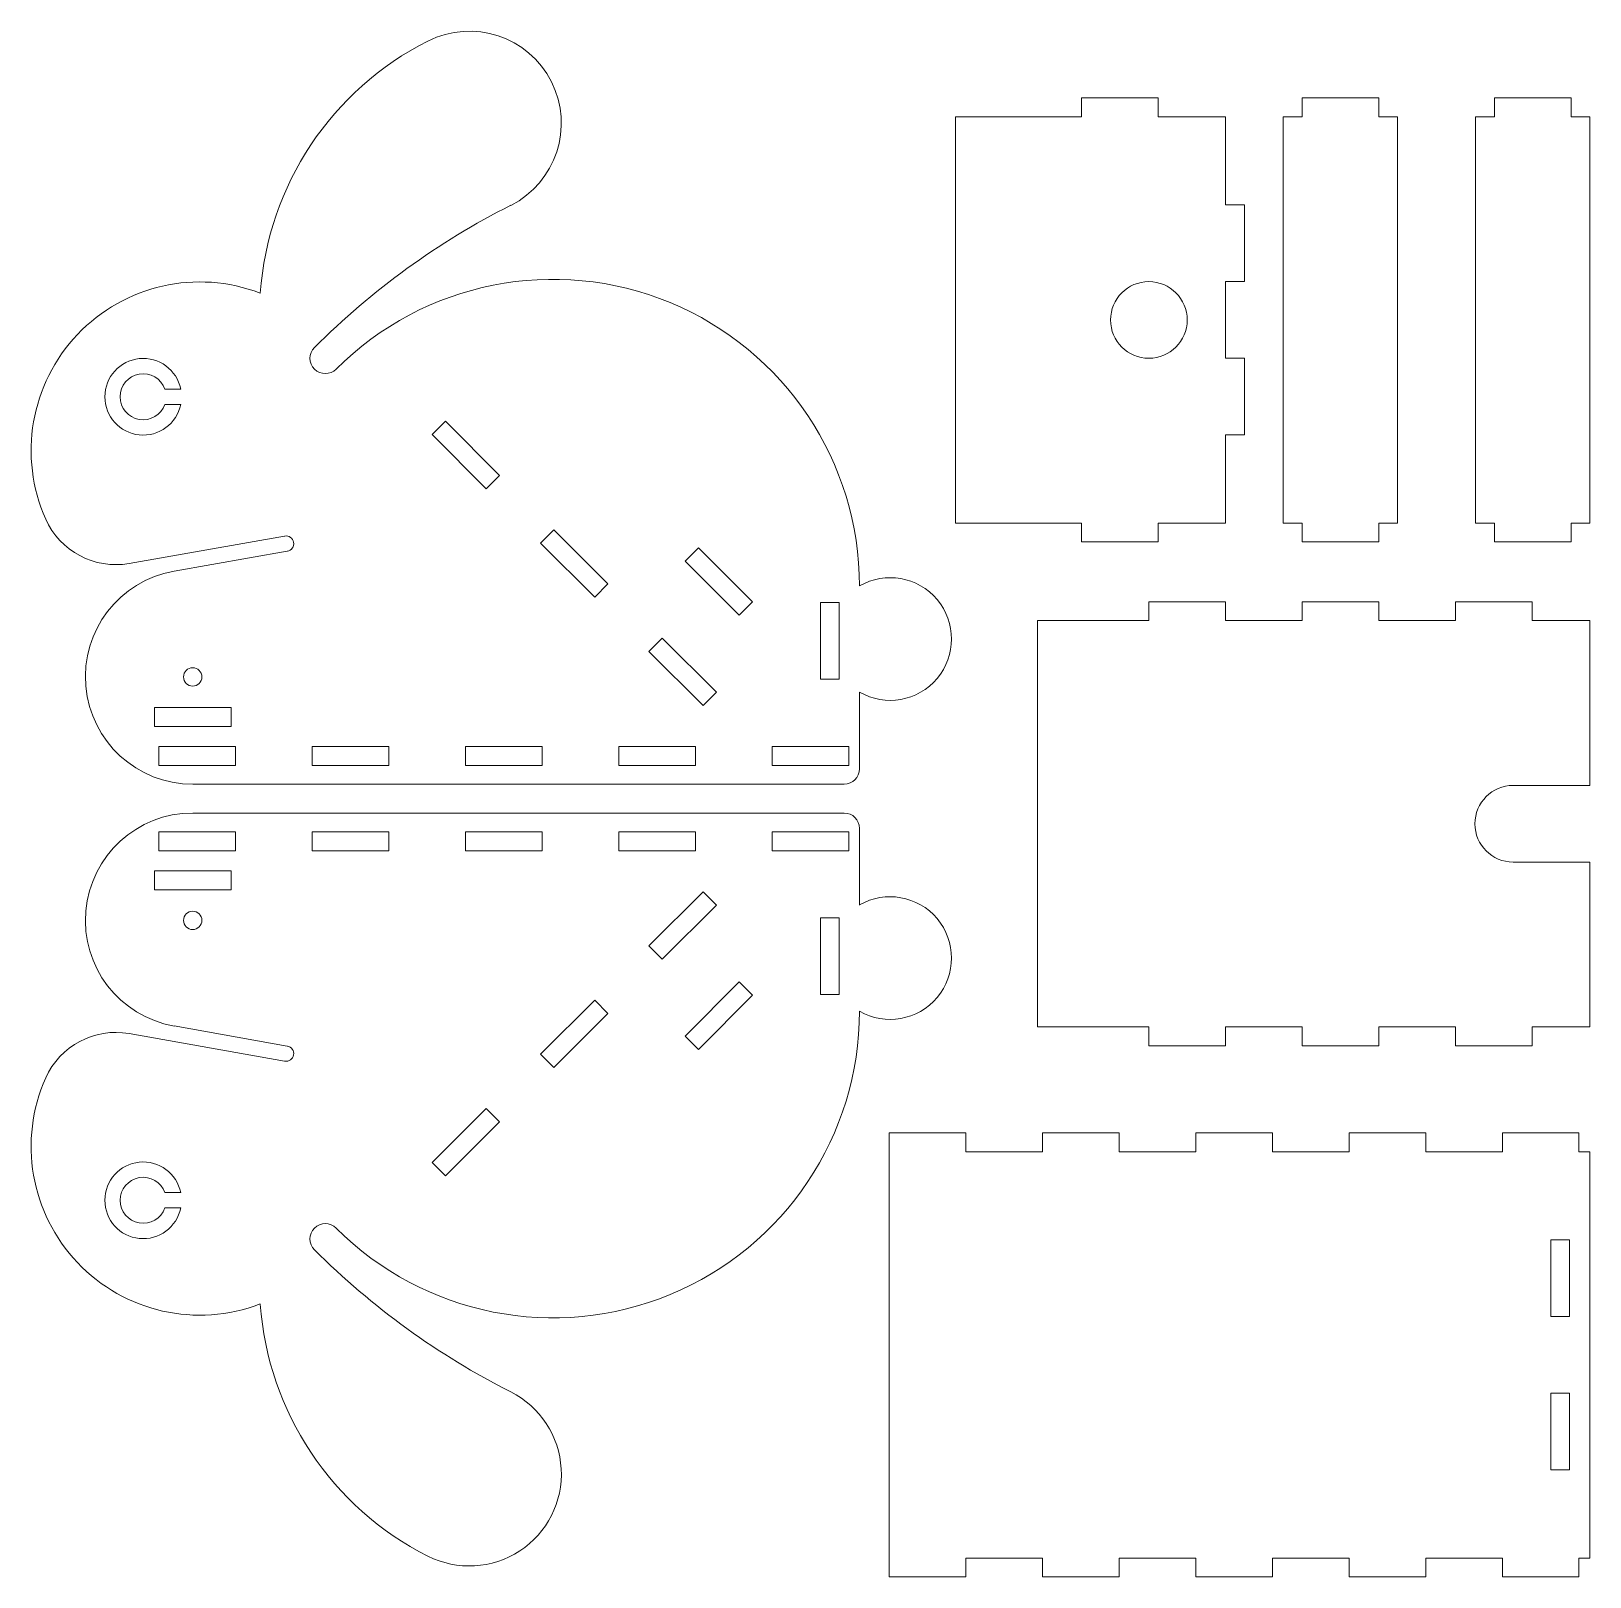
# Model space of a CAD drawing. Header units: inches. Extents: x 1.5 to 11.7, y 0.5 to 10.6.
import ezdxf

# ---------------------------------------------------------------- set-up
doc = ezdxf.new("R2010")
doc.units = ezdxf.units.IN
doc.header["$MEASUREMENT"] = 0

msp = doc.modelspace()

# ---------------------------------------------------------------- linework, layer by layer
at = {"color": 7, "linetype": 'Continuous', "lineweight": 15}
for p, q in [((8.375, 10.118), (8.375, 9.995)), ((8.875, 10.118), (8.375, 10.118)), ((8.875, 9.995), (8.875, 10.118)), ((9.814, 10.118), (9.814, 9.995)), ((10.314, 10.118), (9.814, 10.118)), ((10.314, 9.995), (10.314, 10.118)), ((11.068, 10.118), (11.068, 9.995)), ((11.568, 10.118), (11.068, 10.118)), ((11.568, 9.995), (11.568, 10.118)), ((7.553, 9.995), (7.553, 7.345)), ((8.375, 9.995), (7.553, 9.995)), ((9.314, 9.995), (8.875, 9.995)), ((9.314, 9.42), (9.314, 9.995)), ((9.691, 9.995), (9.691, 7.345)), ((9.814, 9.995), (9.691, 9.995)), ((10.437, 9.995), (10.314, 9.995)), ((10.437, 7.345), (10.437, 9.995)), ((10.945, 9.995), (10.945, 7.345)), ((11.068, 9.995), (10.945, 9.995)), ((11.691, 9.995), (11.568, 9.995)), ((11.691, 7.345), (11.691, 9.995)), ((9.437, 9.42), (9.314, 9.42)), ((9.437, 8.92), (9.437, 9.42)), ((9.314, 8.92), (9.437, 8.92)), ((9.314, 8.42), (9.314, 8.92)), ((9.437, 8.42), (9.314, 8.42)), ((9.437, 7.92), (9.437, 8.42)), ((2.394, 8.219), (2.498, 8.219)), ((2.498, 8.119), (2.394, 8.119)), ((4.225, 8.01), (4.138, 7.923)), ((4.578, 7.656), (4.225, 8.01)), ((4.138, 7.923), (4.491, 7.569)), ((9.314, 7.92), (9.437, 7.92)), ((9.314, 7.345), (9.314, 7.92)), ((4.491, 7.569), (4.578, 7.656)), ((7.553, 7.345), (8.375, 7.345)), ((8.375, 7.345), (8.375, 7.222)), ((8.875, 7.345), (9.314, 7.345)), ((8.875, 7.222), (8.875, 7.345)), ((9.691, 7.345), (9.814, 7.345)), ((9.814, 7.345), (9.814, 7.222)), ((10.314, 7.345), (10.437, 7.345)), ((10.314, 7.222), (10.314, 7.345)), ((10.945, 7.345), (11.068, 7.345)), ((11.068, 7.345), (11.068, 7.222)), ((11.568, 7.345), (11.691, 7.345)), ((11.568, 7.222), (11.568, 7.345)), ((2.161, 7.081), (3.176, 7.26)), ((4.932, 7.302), (4.845, 7.215)), ((5.285, 6.949), (4.932, 7.302)), ((8.375, 7.222), (8.875, 7.222)), ((9.814, 7.222), (10.314, 7.222)), ((11.068, 7.222), (11.568, 7.222)), ((3.193, 7.162), (2.455, 7.032)), ((4.845, 7.215), (5.199, 6.862)), ((5.875, 7.184), (5.788, 7.097)), ((6.228, 6.831), (5.875, 7.184)), ((5.788, 7.097), (6.141, 6.744)), ((5.199, 6.862), (5.285, 6.949)), ((6.141, 6.744), (6.228, 6.831)), ((6.671, 6.827), (6.671, 6.327)), ((6.794, 6.827), (6.671, 6.827)), ((6.794, 6.327), (6.794, 6.827)), ((8.814, 6.832), (8.814, 6.709)), ((9.314, 6.832), (8.814, 6.832)), ((9.314, 6.709), (9.314, 6.832)), ((9.814, 6.832), (9.814, 6.709)), ((10.314, 6.832), (9.814, 6.832)), ((10.314, 6.709), (10.314, 6.832)), ((10.814, 6.832), (10.814, 6.709)), ((11.314, 6.832), (10.814, 6.832)), ((11.314, 6.709), (11.314, 6.832)), ((8.814, 6.709), (8.087, 6.709)), ((8.087, 6.709), (8.087, 4.059)), ((9.814, 6.709), (9.314, 6.709)), ((10.814, 6.709), (10.314, 6.709)), ((11.691, 6.709), (11.314, 6.709)), ((11.691, 5.634), (11.691, 6.709)), ((5.639, 6.595), (5.552, 6.508)), ((5.552, 6.508), (5.906, 6.155)), ((5.993, 6.242), (5.639, 6.595)), ((6.671, 6.327), (6.794, 6.327)), ((5.906, 6.155), (5.993, 6.242)), ((6.926, 5.742), (6.926, 6.242)), ((2.826, 6.142), (2.326, 6.142)), ((2.326, 6.142), (2.326, 6.019)), ((2.826, 6.019), (2.826, 6.142)), ((2.326, 6.019), (2.826, 6.019)), ((2.856, 5.888), (2.356, 5.888)), ((2.356, 5.888), (2.356, 5.765)), ((2.856, 5.765), (2.856, 5.888)), ((3.856, 5.888), (3.356, 5.888)), ((3.356, 5.888), (3.356, 5.765)), ((3.856, 5.765), (3.856, 5.888)), ((4.356, 5.888), (4.356, 5.765)), ((4.856, 5.888), (4.356, 5.888)), ((4.856, 5.765), (4.856, 5.888)), ((5.856, 5.888), (5.356, 5.888)), ((5.356, 5.888), (5.356, 5.765)), ((5.856, 5.765), (5.856, 5.888)), ((6.856, 5.888), (6.356, 5.888)), ((6.356, 5.888), (6.356, 5.765)), ((6.856, 5.765), (6.856, 5.888)), ((2.356, 5.765), (2.856, 5.765)), ((3.356, 5.765), (3.856, 5.765)), ((4.356, 5.765), (4.856, 5.765)), ((5.356, 5.765), (5.856, 5.765)), ((6.356, 5.765), (6.856, 5.765)), ((2.576, 5.642), (6.826, 5.642)), ((11.191, 5.634), (11.691, 5.634)), ((2.576, 5.454), (6.826, 5.454)), ((2.356, 5.208), (2.356, 5.331)), ((2.356, 5.331), (2.856, 5.331)), ((2.856, 5.331), (2.856, 5.208)), ((3.356, 5.331), (3.856, 5.331)), ((3.356, 5.208), (3.356, 5.331)), ((3.856, 5.331), (3.856, 5.208)), ((4.356, 5.331), (4.856, 5.331)), ((4.356, 5.208), (4.356, 5.331)), ((4.856, 5.331), (4.856, 5.208)), ((5.356, 5.331), (5.856, 5.331)), ((5.356, 5.208), (5.356, 5.331)), ((5.856, 5.331), (5.856, 5.208)), ((6.356, 5.331), (6.856, 5.331)), ((6.356, 5.208), (6.356, 5.331)), ((6.856, 5.331), (6.856, 5.208)), ((6.926, 5.354), (6.926, 4.854)), ((2.856, 5.208), (2.356, 5.208)), ((3.856, 5.208), (3.356, 5.208)), ((4.856, 5.208), (4.356, 5.208)), ((5.856, 5.208), (5.356, 5.208)), ((6.856, 5.208), (6.356, 5.208)), ((11.691, 5.134), (11.191, 5.134)), ((11.691, 4.059), (11.691, 5.134)), ((2.326, 5.077), (2.826, 5.077)), ((2.326, 4.954), (2.326, 5.077)), ((2.826, 5.077), (2.826, 4.954)), ((2.826, 4.954), (2.326, 4.954)), ((5.552, 4.588), (5.906, 4.941)), ((5.906, 4.941), (5.993, 4.854)), ((5.993, 4.854), (5.639, 4.501)), ((6.671, 4.77), (6.794, 4.77)), ((6.671, 4.27), (6.671, 4.77)), ((6.794, 4.77), (6.794, 4.27)), ((5.639, 4.501), (5.552, 4.588)), ((5.788, 3.999), (6.141, 4.352)), ((6.141, 4.352), (6.228, 4.265)), ((4.845, 3.881), (5.199, 4.234)), ((5.199, 4.234), (5.285, 4.147)), ((6.228, 4.265), (5.875, 3.912)), ((6.794, 4.27), (6.671, 4.27)), ((5.285, 4.147), (4.932, 3.794)), ((2.161, 4.015), (3.176, 3.836)), ((3.193, 3.934), (2.455, 4.065)), ((5.875, 3.912), (5.788, 3.999)), ((8.087, 4.059), (8.814, 4.059)), ((8.814, 4.059), (8.814, 3.936)), ((9.314, 4.059), (9.814, 4.059)), ((9.314, 3.936), (9.314, 4.059)), ((9.814, 4.059), (9.814, 3.936)), ((10.314, 4.059), (10.814, 4.059)), ((10.314, 3.936), (10.314, 4.059)), ((10.814, 4.059), (10.814, 3.936)), ((11.314, 4.059), (11.691, 4.059)), ((11.314, 3.936), (11.314, 4.059)), ((4.932, 3.794), (4.845, 3.881)), ((8.814, 3.936), (9.314, 3.936)), ((9.814, 3.936), (10.314, 3.936)), ((10.814, 3.936), (11.314, 3.936)), ((4.138, 3.174), (4.491, 3.527)), ((4.491, 3.527), (4.578, 3.44)), ((4.578, 3.44), (4.225, 3.087)), ((7.12, 3.368), (7.12, 0.472)), ((7.62, 3.368), (7.12, 3.368)), ((7.62, 3.245), (7.62, 3.368)), ((8.12, 3.368), (8.12, 3.245)), ((8.62, 3.368), (8.12, 3.368)), ((8.62, 3.245), (8.62, 3.368)), ((9.12, 3.368), (9.12, 3.245)), ((9.62, 3.368), (9.12, 3.368)), ((9.62, 3.245), (9.62, 3.368)), ((10.12, 3.368), (10.12, 3.245)), ((10.62, 3.368), (10.12, 3.368)), ((10.62, 3.245), (10.62, 3.368)), ((11.12, 3.368), (11.12, 3.245)), ((11.62, 3.368), (11.12, 3.368)), ((11.62, 3.245), (11.62, 3.368)), ((4.225, 3.087), (4.138, 3.174)), ((8.12, 3.245), (7.62, 3.245)), ((9.12, 3.245), (8.62, 3.245)), ((10.12, 3.245), (9.62, 3.245)), ((11.12, 3.245), (10.62, 3.245)), ((11.691, 3.245), (11.62, 3.245)), ((11.691, 0.595), (11.691, 3.245)), ((2.498, 2.978), (2.394, 2.978)), ((2.394, 2.878), (2.498, 2.878)), ((11.559, 2.67), (11.436, 2.67)), ((11.436, 2.67), (11.436, 2.17)), ((11.559, 2.17), (11.559, 2.67)), ((11.436, 2.17), (11.559, 2.17)), ((11.559, 1.67), (11.436, 1.67)), ((11.436, 1.67), (11.436, 1.17)), ((11.559, 1.17), (11.559, 1.67)), ((11.436, 1.17), (11.559, 1.17)), ((7.62, 0.595), (8.12, 0.595)), ((7.62, 0.472), (7.62, 0.595)), ((8.12, 0.595), (8.12, 0.472)), ((8.62, 0.595), (9.12, 0.595)), ((8.62, 0.472), (8.62, 0.595)), ((9.12, 0.595), (9.12, 0.472)), ((9.62, 0.595), (10.12, 0.595)), ((9.62, 0.472), (9.62, 0.595)), ((10.12, 0.595), (10.12, 0.472)), ((10.62, 0.595), (11.12, 0.595)), ((10.62, 0.472), (10.62, 0.595)), ((11.12, 0.595), (11.12, 0.472)), ((11.62, 0.595), (11.691, 0.595)), ((11.62, 0.472), (11.62, 0.595)), ((7.12, 0.472), (7.62, 0.472)), ((8.12, 0.472), (8.62, 0.472)), ((9.12, 0.472), (9.62, 0.472)), ((10.12, 0.472), (10.62, 0.472)), ((11.12, 0.472), (11.62, 0.472))]:
    msp.add_line(p, q, dxfattribs=at)
for centre, radius in [((8.814, 8.67), 0.25), ((2.576, 6.342), 0.06), ((2.576, 4.754), 0.06)]:
    msp.add_circle(centre, radius, dxfattribs=at)
for centre, radius, start, end in [((5.012, 8.704), 2, 116.8051, 175.9746), ((4.381, 9.953), 0.6, 296.8051, 116.8051), ((6.906, 4.955), 5, 116.8051, 135), ((2.622, 7.818), 1.1, 68.9708, 203.9708), ((4.926, 6.935), 2, 0, 135), ((3.441, 8.42), 0.1, 135, 315), ((2.253, 8.169), 0.25, 11.537, 348.463), ((2.253, 8.169), 0.15, 19.4712, 340.5288), ((2.074, 7.574), 0.5, 203.9708, 280), ((3.185, 7.211), 0.05, 280, 100), ((2.576, 6.342), 0.7, 100, 270), ((7.126, 6.589), 0.4, 240, 120), ((6.826, 5.742), 0.1, 270, 0), ((11.191, 5.384), 0.25, 90, 270), ((2.576, 4.754), 0.7, 90, 260), ((6.826, 5.354), 0.1, 0, 90), ((7.126, 4.508), 0.4, 240, 120), ((4.926, 4.161), 2, 225, 0), ((2.074, 3.523), 0.5, 80, 156.0292), ((3.185, 3.885), 0.05, 260, 80), ((2.622, 3.279), 1.1, 156.0292, 291.0292), ((2.253, 2.928), 0.25, 11.537, 348.463), ((2.253, 2.928), 0.15, 19.4712, 340.5288), ((3.441, 2.676), 0.1, 45, 225), ((6.906, 6.141), 5, 225, 243.1949), ((5.012, 2.392), 2, 184.0254, 243.1949), ((4.381, 1.143), 0.6, 243.1949, 63.1949)]:
    msp.add_arc(centre, radius, start, end, dxfattribs=at)

doc.saveas('drawing.dxf')
